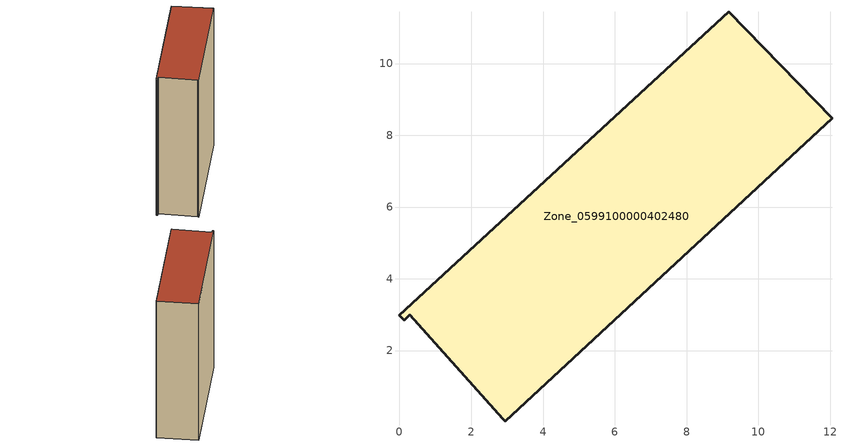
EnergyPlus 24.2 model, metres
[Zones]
Zone_0599100000402480
 floor ground (C_G): 2.89,0.09 2.88,0.1 0.29,3 0.13,2.85 0,2.98 9.17,11.45 12.05,8.48 2.95,0.03 z3.68
 wall outside (C_F): 12.05,8.48 9.17,11.45 0,2.98 0.13,2.85 0.29,3 2.88,0.1 2.89,0.09 2.95,0.03 12.05,8.48 z3.68:19.71
 roof outside (C_R): 2.88,0.1 2.89,0.09 2.95,0.03 12.05,8.48 9.17,11.45 0,2.98 0.13,2.85 0.29,3 z19.71
[BUILDING]
Pand.0599100000402480: North Axis=0; Terrain=City; Loads Convergence Tolerance Value=0.04; Temperature Convergence Tolerance Value=0.4; Solar Distribution=FullExterior; Maximum Number of Warmup Days=25; Minimum Number of Warmup Days=1
[Site:Location]
Rotterdam.The.Hague.AP_ZH_NLD Design_Conditions: Latitude=51.96; Longitude=4.45; Time Zone=1; Elevation=-4.5
[SITE:GROUNDTEMPERATURE:BUILDINGSURFACE]
18, 18, 18, 18, 18, 18, 18, 18, 18, 18, 18, 18
[MATERIAL] Thermal Absorptance=0.9; Solar Absorptance=0.7; Visible Absorptance=0.7
Name | Roughness | Thickness | Conductivity | Density | Specific Heat
G.TI.1946 | MediumSmooth | 0.15 | 1 | 540 | 1210
F.TI.1946 | Rough | 0.3 | 0.857143 | 1920 | 840
R.TI.1946 | MediumRough | 0.2 | 0.1 | 1500 | 1000
[CONSTRUCTION]
C_G: G.TI.1946
C_F: F.TI.1946
C_R: R.TI.1946
[ZONE]
Zone_0599100000402480: Type=1; Multiplier=1; Ceiling Height=Autocalculate; Volume=Autocalculate; Floor Area=autocalculate; Part of Total Floor Area=Yes
[ZONEINFILTRATION:DESIGNFLOWRATE]
Infil_Zone_0599100000402480: Zone or ZoneList or Space or SpaceList=Zone_0599100000402480; Schedule=AlwaysOn; Design Flow Rate Calculation Method=Flow/Area; Flow Rate per Floor Area=0.003; Constant Term Coefficient=1; Temperature Term Coefficient=0; Velocity Term Coefficient=0; Velocity Squared Term Coefficient=0
[HVACTEMPLATE:ZONE:IDEALLOADSAIRSYSTEM]
Zone_0599100000402480: Maximum Heating Supply Air Temperature=50; Minimum Cooling Supply Air Temperature=13; Maximum Heating Supply Air Humidity Ratio=0.0156; Minimum Cooling Supply Air Humidity Ratio=0.0077; Heating Limit=NoLimit; Cooling Limit=NoLimit; Dehumidification Control Type=ConstantSensibleHeatRatio; Cooling Sensible Heat Ratio=0.7; Dehumidification Setpoint=60; Humidification Control Type=None; Humidification Setpoint=30; Outdoor Air Method=None; Outdoor Air Flow Rate per Person=0.00944; Outdoor Air Flow Rate per Zone Floor Area=0; Outdoor Air Flow Rate per Zone=0; Demand Controlled Ventilation Type=None; Outdoor Air Economizer Type=NoEconomizer; Heat Recovery Type=None; Sensible Heat Recovery Effectiveness=0.7; Latent Heat Recovery Effectiveness=0.65
[ZONECONTROL:THERMOSTAT]
ThermostatControl_Zone_0599100000402480: Zone or ZoneList=Zone_0599100000402480; Control Type Schedule=DualSetpointControlType; Control 1=Thermostat_Zone_0599100000402480; Temperature Difference Between Cutout And Setpoint=0
[THERMOSTATSETPOINT:DUALSETPOINT]
Thermostat_Zone_0599100000402480: Heating Setpoint Temperature Schedule=HeatingSetpoint_Zone_0599100000402480; Cooling Setpoint Temperature Schedule=CoolingSetpoint_Zone_0599100000402480
[SCHEDULE:COMPACT]
HeatingSetpoint_Zone_0599100000402480: Through: 12/31, For: AllDays, Until: 24:00, 21
CoolingSetpoint_Zone_0599100000402480: Through: 12/31, For: AllDays, Until: 24:00, 24
DualSetpointControlType: Through: 12/31, For: AllDays, Until: 24:00, 4
AlwaysOn: Through: 12/31, For: AllDays, Until: 24:00, 1
